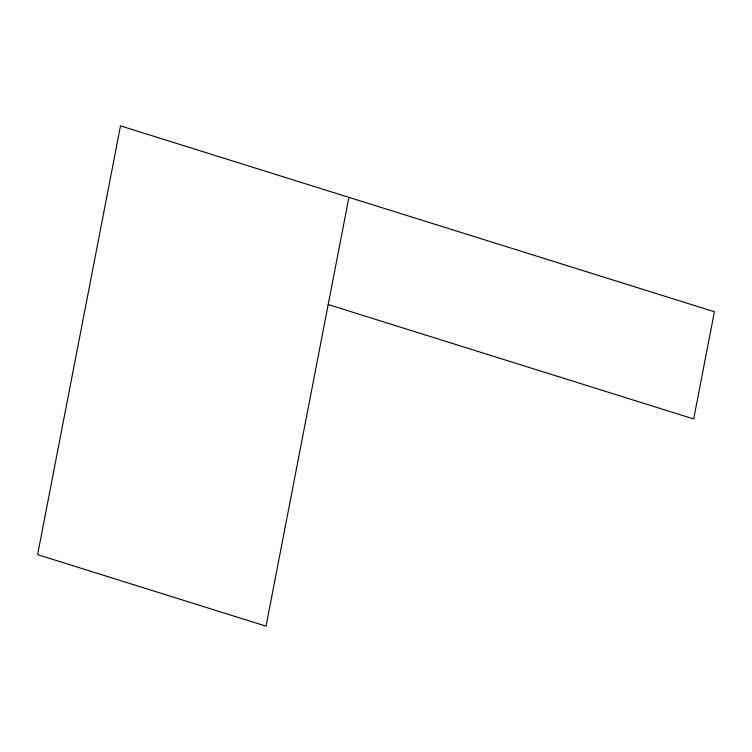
<?xml version="1.0" encoding="UTF-8"?>
<svg xmlns="http://www.w3.org/2000/svg" width="752" height="752" viewBox="0 0 752 752"><rect width="100%" height="100%" fill="white"/><g stroke="black" fill="none" stroke-linecap="round" stroke-linejoin="round"><path stroke-width="1.13" d="M348.919 197.353L266.02 626.143L37.6 554.647L120.499 125.857L714.4 311.751L693.673 418.949L328.201 304.551"/></g></svg>
